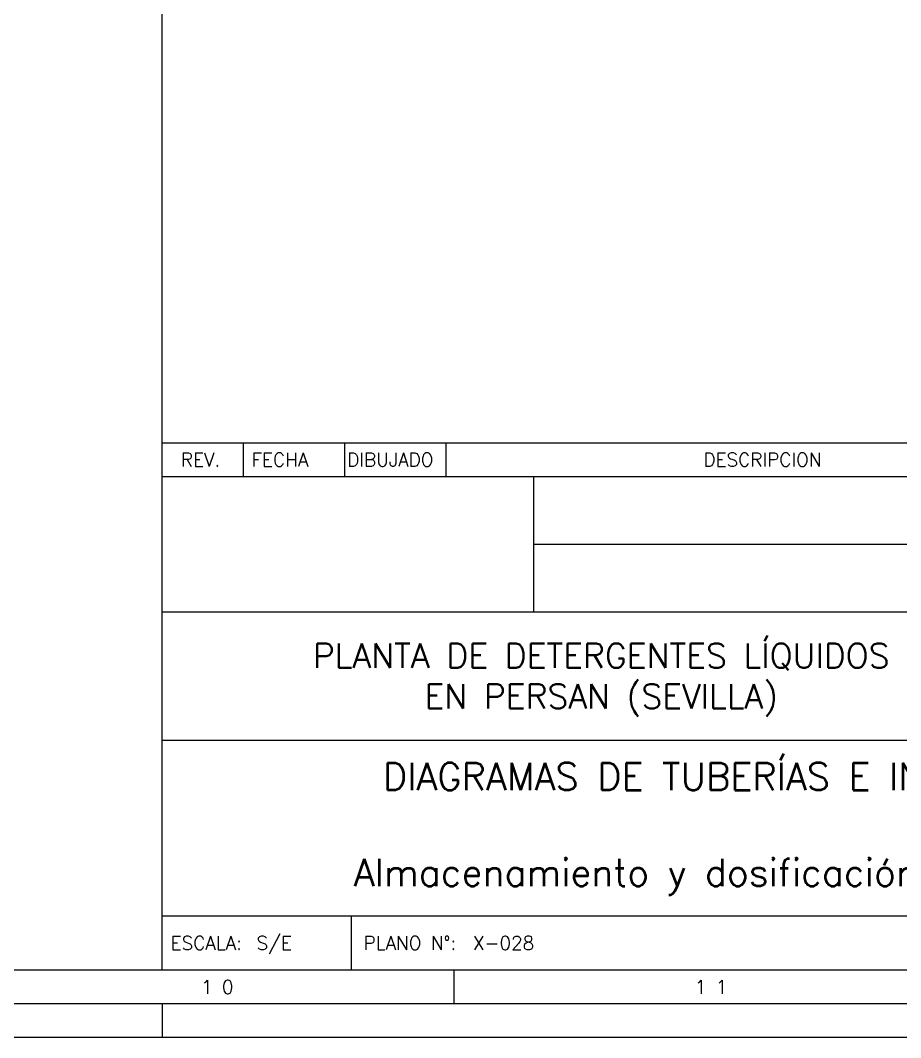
# Model space of a CAD drawing. Header units: millimetres. Extents: x 8 to 428, y 3 to 300.
# Drawn here: x 322.4 to 387.5, y 3.3 to 78.4 of the extents above; entities that cross this region are included whole.
import ezdxf

# ---------------------------------------------------------------- set-up
doc = ezdxf.new("R2010")
doc.units = ezdxf.units.MM
doc.layers.add('CAJETIN', color=1, linetype='Continuous')
doc.layers.add('FORMATO', color=7, linetype='Continuous')
doc.styles.add('PY', font='ROMANS.shx')

# ---------------------------------------------------------------- blocks, each defined once
blk = doc.blocks.new('MARCO-A1')
at = {"layer": 'FORMATO', "color": 5}
blk.add_line((694.17, 10), (694.17, 5), dxfattribs=at)
at = {"layer": 'FORMATO', "color": 1, "linetype": 'Continuous'}
blk.add_line((651, 5), (651, 0), dxfattribs=at)
at = {"layer": 'FORMATO', "color": 1}
blk.add_lwpolyline([(0, 594), (841, 594), (841, 0), (0, 0)], close=True, dxfattribs=at)
at = {"layer": 'FORMATO', "color": 5}
blk.add_lwpolyline([(5, 589), (836, 589), (836, 5), (5, 5)], close=True, dxfattribs=at)
at = {"layer": 'FORMATO', "color": 8, "linetype": 'Continuous'}
blk.add_lwpolyline([(10, 584), (831, 584), (831, 10), (10, 10)], close=True, dxfattribs=at)
at = {"layer": 'FORMATO', "color": 1, "style": 'PY'}
for s, p in [('1 0', (656.77, 6.5)), ('1 1', (729.83, 6.5))]:
    blk.add_text(s, height=2, dxfattribs=at).set_placement(p)

msp = doc.modelspace()

# ---------------------------------------------------------------- linework, layer by layer
at = {"layer": 'CAJETIN', "color": 8, "linetype": 'Continuous'}
for p, q in [((332.915, 8.269), (332.915, 294.93)), ((332.915, 8.269), (332.915, 50.881)), ((332.915, 8.269), (332.915, 50.881)), ((332.915, 44.726), (422.809, 44.726)), ((360.383, 34.737), (360.383, 44.726)), ((360.383, 39.731), (395.341, 39.731)), ((332.915, 34.737), (395.341, 34.737)), ((332.915, 25.249), (422.809, 25.249)), ((332.915, 12.264), (422.809, 12.264)), ((332.915, 12.264), (422.809, 12.264)), ((346.899, 12.264), (346.899, 8.269)), ((346.899, 12.264), (346.899, 8.269))]:
    msp.add_line(p, q, dxfattribs=at)
at = {"layer": 'CAJETIN', "color": 5}
for p, q in [((332.915, 47.223), (422.809, 47.223)), ((338.908, 47.223), (338.908, 44.726)), ((346.399, 47.223), (346.399, 44.726)), ((353.89, 47.223), (353.89, 44.726))]:
    msp.add_line(p, q, dxfattribs=at)

# ---------------------------------------------------------------- block references
at = {"xscale": 0.499409123998651, "yscale": 0.499409123998651, "zscale": 0.499409123998651}
msp.add_blockref('MARCO-A1', (7.8, 3.275), dxfattribs=at)

# ---------------------------------------------------------------- texts
at = {"layer": 'CAJETIN', "color": 1, "style": 'PY'}
for s, height, p in [('REV.', 0.9988, (334.307, 45.475)), ('FECHA', 0.9988, (339.528, 45.475)), ('DIBUJADO', 0.9988, (346.596, 45.475)), ('DESCRIPCION', 0.99882, (372.918, 45.475)), ('X-028', 0.9988, (355.883, 9.767))]:
    msp.add_text(s, height=height, dxfattribs=at).set_placement(p)
at = {"layer": 'CAJETIN', "color": 5, "attachment_point": 5, "style": 'PY'}
for s, insert, char_height, width in [('PLANTA DE DETERGENTES LÍQUIDOS\\PEN PERSAN (SEVILLA)', (365.37, 29.696), 1.79787, 79.06835), ('DIAGRAMAS DE TUBERÍAS E INSTRUMENTOS', (377.862, 22.567), 1.99764, 88.63238), ('Almacenamiento y dosificación báscula móvil ', (377.862, 15.142), 1.99764, 88.63238)]:
    msp.add_mtext(s, dxfattribs=dict(at, insert=insert, char_height=char_height, width=width))
at = {"layer": 'FORMATO', "color": 1, "style": 'PY'}
for s, height, p in [('ESCALA:', 0.9988, (333.548, 9.767)), ('S/E', 0.9988, (339.896, 9.767)), ('PLANO N%%D:', 0.99882, (347.806, 9.767))]:
    msp.add_text(s, height=height, dxfattribs=at).set_placement(p)

doc.saveas('drawing.dxf')
